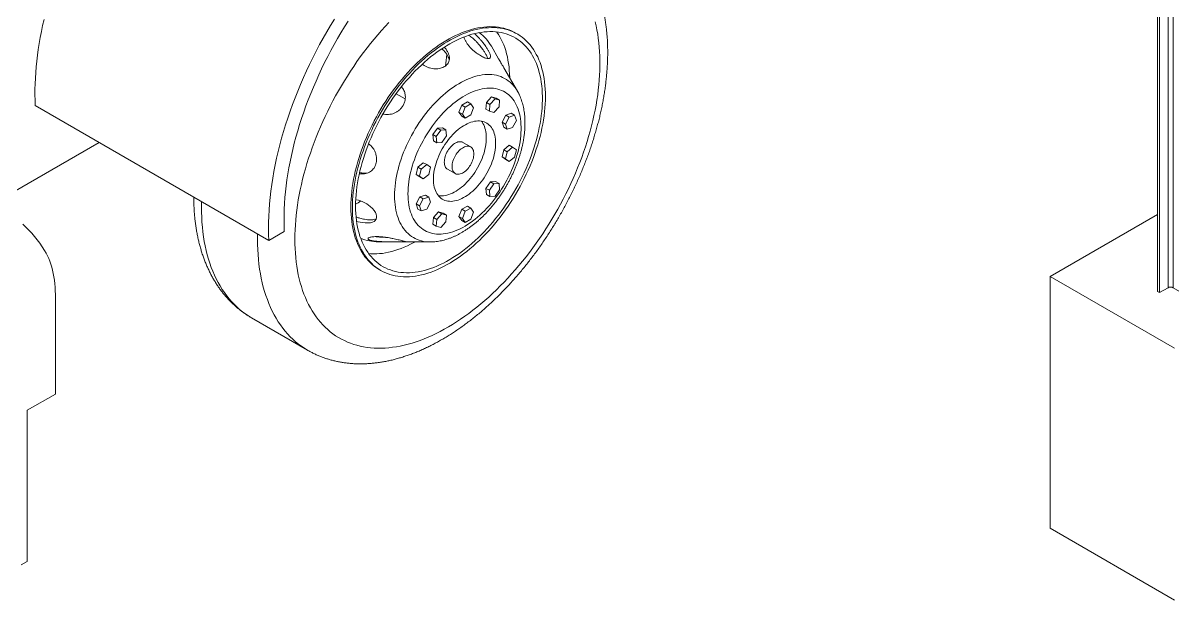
# Model space of a CAD drawing. Header units: millimetres. Extents: x 26816 to 90584, y 11074 to 56542.
# Drawn here: x 44204 to 46816, y 29930 to 31241 of the extents above; entities that cross this region are included whole.
import ezdxf

# ---------------------------------------------------------------- set-up
doc = ezdxf.new("R2010")
doc.units = ezdxf.units.MM
doc.layers.add('MAU_TÍM', color=4, linetype='Continuous', lineweight=25)
doc.layers.add('MAU_XAM', color=8, linetype='Continuous')
doc.layers.add('MAU_XANH', color=5, linetype='Continuous')

msp = doc.modelspace()

# ---------------------------------------------------------------- linework, layer by layer
at = {"layer": 'MAU_TÍM', "linetype": 'Continuous', "lineweight": 0}
for p, q in [((45326.3, 31216), (45322.8, 31218)), ((45284.2, 31159.4), (45267.6, 31187.9)), ((45326.8, 31086.1), (45295.9, 31139.3)), ((45072, 31068.4), (45051.4, 31080.2)), ((45213.1, 31061.9), (45200.3, 31054.5)), ((45220.8, 31057.4), (45208.1, 31050)), ((45220.8, 31057.4), (45213.1, 31061.9)), ((45227.2, 31048.3), (45220.8, 31057.4)), ((45256.7, 31060.3), (45255.3, 31045)), ((45268.3, 31073), (45256.7, 31060.3)), ((45264.4, 31055.8), (45256.7, 31060.3)), ((45276.1, 31068.5), (45264.4, 31055.8)), ((45278.6, 31070.3), (45268.3, 31073)), ((45276.1, 31068.5), (45268.3, 31073)), ((45286.4, 31065.8), (45276.1, 31068.5)), ((45286.4, 31065.8), (45278.6, 31070.3)), ((45285, 31050.5), (45286.4, 31065.8)), ((44231.6, 31053.2), (44761.9, 30747.1)), ((45200.3, 31054.5), (45194, 31038.1)), ((45194, 31038.1), (45200.3, 31029.1)), ((45201.7, 31033.6), (45194, 31038.1)), ((45208.1, 31050), (45200.3, 31054.5)), ((45208.1, 31050), (45201.7, 31033.6)), ((45201.7, 31033.6), (45208.1, 31024.6)), ((45208.1, 31024.6), (45220.8, 31031.9)), ((45220.8, 31031.9), (45227.2, 31048.3)), ((45263.1, 31040.5), (45255.3, 31045)), ((45264.4, 31055.8), (45263.1, 31040.5)), ((45263.1, 31040.5), (45273.4, 31037.8)), ((45273.4, 31037.8), (45285, 31050.5)), ((45300.3, 31031.7), (45291.8, 31015.8)), ((45312.7, 31035.8), (45300.3, 31031.7)), ((45308, 31027.2), (45300.3, 31031.7)), ((45320.5, 31031.3), (45308, 31027.2)), ((45320.5, 31031.3), (45312.7, 31035.8)), ((45324.4, 31019.6), (45320.5, 31031.3)), ((45208.1, 31024.6), (45200.3, 31029.1)), ((45291.8, 31015.8), (45295.7, 31004.1)), ((45299.5, 31011.3), (45291.8, 31015.8)), ((45303.5, 30999.6), (45295.7, 31004.1)), ((45308, 31027.2), (45299.5, 31011.3)), ((45299.5, 31011.3), (45303.5, 30999.6)), ((45303.5, 30999.6), (45315.9, 31003.7)), ((45315.9, 31003.7), (45324.4, 31019.6)), ((45145.1, 31001.9), (45134.8, 30987.3)), ((45134.8, 30987.3), (45136.1, 30973.5)), ((45142.6, 30982.8), (45134.8, 30987.3)), ((45152.9, 30997.4), (45142.6, 30982.8)), ((45142.6, 30982.8), (45143.9, 30969)), ((45156.7, 31002.6), (45145.1, 31001.9)), ((45152.9, 30997.4), (45145.1, 31001.9)), ((45164.5, 30998.2), (45152.9, 30997.4)), ((45155.5, 30969.7), (45165.8, 30984.3)), ((45164.5, 30998.2), (45156.7, 31002.6)), ((45165.8, 30984.3), (45164.5, 30998.2)), ((44376.6, 30969.5), (44134.7, 30829.9)), ((45143.9, 30969), (45136.1, 30973.5)), ((45143.9, 30969), (45155.5, 30969.7)), ((45220.7, 30959.4), (45203, 30969.6)), ((45295.7, 30952.8), (45291.8, 30936.5)), ((45308.1, 30963), (45295.7, 30952.8)), ((45303.5, 30948.3), (45295.7, 30952.8)), ((45315.9, 30958.5), (45303.5, 30948.3)), ((45315.9, 30958.5), (45308.1, 30963)), ((45324.4, 30952.5), (45315.9, 30958.5)), ((45320.5, 30936.3), (45324.4, 30952.5)), ((45291.8, 30936.5), (45300.3, 30930.5)), ((45299.5, 30932), (45291.8, 30936.5)), ((45303.5, 30948.3), (45299.5, 30932)), ((45299.5, 30932), (45308, 30926)), ((45308, 30926), (45300.3, 30930.5)), ((45308, 30926), (45320.5, 30936.3)), ((45100.7, 30913.4), (45096.7, 30897.1)), ((45113.1, 30923.6), (45100.7, 30913.4)), ((45108.4, 30908.9), (45100.7, 30913.4)), ((45108.4, 30908.9), (45104.5, 30892.6)), ((45120.9, 30919.1), (45108.4, 30908.9)), ((45120.9, 30919.1), (45113.1, 30923.6)), ((45129.4, 30913.1), (45120.9, 30919.1)), ((45125.5, 30896.9), (45129.4, 30913.1)), ((45168, 30909), (45185.7, 30898.8)), ((45096.7, 30897.1), (45105.2, 30891.1)), ((45104.5, 30892.6), (45096.7, 30897.1)), ((45104.5, 30892.6), (45113, 30886.6)), ((45113, 30886.6), (45105.2, 30891.1)), ((45113, 30886.6), (45125.5, 30896.9)), ((45265.6, 30879.9), (45255.3, 30865.3)), ((45273.4, 30875.4), (45263.1, 30860.8)), ((45277.3, 30880.7), (45265.6, 30879.9)), ((45273.4, 30875.4), (45265.6, 30879.9)), ((45285, 30876.2), (45273.4, 30875.4)), ((45285, 30876.2), (45277.3, 30880.7)), ((45286.4, 30862.3), (45285, 30876.2)), ((45117.7, 30850), (45105.2, 30845.9)), ((45125.5, 30845.5), (45117.7, 30850)), ((45255.3, 30865.3), (45256.7, 30851.5)), ((45263.1, 30860.8), (45255.3, 30865.3)), ((45264.4, 30847), (45256.7, 30851.5)), ((45263.1, 30860.8), (45264.4, 30847)), ((45264.4, 30847), (45276.1, 30847.7)), ((45276.1, 30847.7), (45286.4, 30862.3)), ((45105.2, 30845.9), (45096.7, 30830.1)), ((45096.7, 30830.1), (45100.7, 30818.3)), ((45104.5, 30825.6), (45096.7, 30830.1)), ((45113, 30841.4), (45104.5, 30825.6)), ((45104.5, 30825.6), (45108.4, 30813.9)), ((45113, 30841.4), (45105.2, 30845.9)), ((45125.5, 30845.5), (45113, 30841.4)), ((45120.9, 30818), (45129.4, 30833.8)), ((45129.4, 30833.8), (45125.5, 30845.5)), ((45213.1, 30825.1), (45200.3, 30817.7)), ((45220.8, 30820.6), (45213.1, 30825.1)), ((45108.4, 30813.9), (45100.7, 30818.3)), ((45108.4, 30813.9), (45120.9, 30818)), ((45136.1, 30799.2), (45134.8, 30783.8)), ((45147.8, 30811.9), (45136.1, 30799.2)), ((45143.9, 30794.7), (45136.1, 30799.2)), ((45155.5, 30807.4), (45143.9, 30794.7)), ((45158, 30809.2), (45147.8, 30811.9)), ((45155.5, 30807.4), (45147.8, 30811.9)), ((45165.8, 30804.7), (45155.5, 30807.4)), ((45165.8, 30804.7), (45158, 30809.2)), ((45164.5, 30789.3), (45165.8, 30804.7)), ((45200.3, 30817.7), (45194, 30801.3)), ((45194, 30801.3), (45200.3, 30792.3)), ((45201.7, 30796.8), (45194, 30801.3)), ((45208.1, 30813.2), (45200.3, 30817.7)), ((45208.1, 30813.2), (45201.7, 30796.8)), ((45201.7, 30796.8), (45208.1, 30787.8)), ((45220.8, 30820.6), (45208.1, 30813.2)), ((45208.1, 30787.8), (45220.8, 30795.1)), ((45227.2, 30811.5), (45220.8, 30820.6)), ((45220.8, 30795.1), (45227.2, 30811.5)), ((44965.1, 30789.4), (44961.6, 30790.4)), ((45142.6, 30779.3), (45134.8, 30783.8)), ((45143.9, 30794.7), (45142.6, 30779.3)), ((45142.6, 30779.3), (45152.9, 30776.6)), ((45152.9, 30776.6), (45164.5, 30789.3)), ((45208.1, 30787.8), (45200.3, 30792.3)), ((44761.9, 30747.1), (44797.4, 30767.5)), ((45011.3, 30743.9), (45056.4, 30743.7)), ((45021.7, 30754.8), (45017.8, 30754.4)), ((45056.4, 30743.7), (45129, 30743.5)), ((45012.8, 30681), (45016.3, 30679)), ((44277.3, 30624.1), (44277.3, 30397.9)), ((44723.1, 30571.2), (44850.4, 30497.7)), ((44213.7, 30361.2), (44277.3, 30397.9)), ((44213.7, 30018.2), (44213.7, 30361.2)), ((44199.5, 30010), (44213.7, 30018.2))]:
    msp.add_line(p, q, dxfattribs=at)
at = {"layer": 'MAU_TÍM', "linetype": 'Continuous', "lineweight": 0, "flags": 128}
for points in [[(44231.6, 31053.2), (44231.2, 31065.4), (44231, 31077.7), (44231, 31090.2), (44231.4, 31102.8), (44231.9, 31115.5), (44232.8, 31128.4), (44233.9, 31141.3), (44235.2, 31154.4), (44236.8, 31167.6), (44238.6, 31180.9), (44240.7, 31194.3), (44243.1, 31207.8), (44245.7, 31221.4), (44248.5, 31235), (44251.6, 31248.7)], [(44911.1, 31249.8), (44902.4, 31235.5), (44893.9, 31221), (44885.6, 31206.4), (44877.6, 31191.7), (44869.7, 31176.8), (44862.1, 31161.9), (44854.8, 31146.9), (44847.7, 31131.8), (44840.9, 31116.7), (44834.3, 31101.5), (44827.9, 31086.2), (44821.9, 31070.9), (44816.1, 31055.6), (44810.6, 31040.3), (44805.3, 31025), (44800.4, 31009.7), (44795.7, 30994.4), (44791.3, 30979.1), (44787.2, 30963.9), (44783.4, 30948.7), (44779.9, 30933.6), (44776.7, 30918.5), (44773.7, 30903.5), (44771.1, 30888.7), (44768.8, 30873.9), (44766.8, 30859.2), (44765.1, 30844.7), (44763.7, 30830.3), (44762.7, 30816), (44761.9, 30801.9), (44761.4, 30787.9), (44761.3, 30774.1), (44761.5, 30760.5), (44761.9, 30747.1)], [(44942.4, 31245.2), (44934.1, 31232.1), (44926.1, 31218.8), (44918.3, 31205.4), (44910.6, 31191.9), (44903.2, 31178.3), (44896, 31164.6), (44889, 31150.8), (44882.2, 31136.9), (44875.7, 31123), (44869.4, 31108.9), (44863.3, 31094.9), (44857.5, 31080.8), (44851.9, 31066.6), (44846.6, 31052.5), (44841.5, 31038.3), (44836.7, 31024.2), (44832.1, 31010), (44827.8, 30995.9), (44823.8, 30981.7), (44820.1, 30967.7), (44816.6, 30953.6), (44813.4, 30939.7), (44810.4, 30925.8), (44807.8, 30911.9), (44805.4, 30898.2), (44803.3, 30884.5), (44801.5, 30871), (44800, 30857.6), (44798.7, 30844.3), (44797.8, 30831.1), (44797.1, 30818.1), (44796.7, 30805.2), (44796.7, 30792.5), (44796.9, 30779.9), (44797.4, 30767.5)], [(45503.2, 31243.7), (45505.4, 31234.5), (45507.3, 31225.2), (45509.1, 31215.7), (45510.5, 31206), (45511.8, 31196.1), (45512.8, 31186), (45513.5, 31175.8), (45514, 31165.4), (45514.2, 31154.9), (45514.2, 31144.2), (45514, 31133.3), (45513.5, 31122.4), (45512.8, 31111.3), (45511.8, 31100.1), (45510.5, 31088.8), (45509.1, 31077.3), (45507.3, 31065.8), (45505.4, 31054.2), (45503.2, 31042.6), (45500.7, 31030.9), (45498, 31019.1), (45495.1, 31007.2), (45492, 30995.3), (45488.6, 30983.4), (45484.9, 30971.5), (45481.1, 30959.5), (45477, 30947.6), (45472.8, 30935.6), (45468.2, 30923.7), (45463.5, 30911.8), (45458.6, 30899.9), (45453.5, 30888), (45448.1, 30876.2), (45442.6, 30864.4), (45436.8, 30852.7), (45430.9, 30841), (45424.8, 30829.5), (45418.5, 30818), (45412, 30806.6), (45405.3, 30795.3), (45398.5, 30784.2), (45391.5, 30773.1), (45384.3, 30762.2), (45377, 30751.4), (45369.6, 30740.7), (45362, 30730.2), (45354.2, 30719.9), (45346.4, 30709.7), (45338.4, 30699.7), (45330.2, 30689.9), (45322, 30680.2), (45313.6, 30670.8), (45305.2, 30661.5), (45296.6, 30652.5), (45288, 30643.6), (45279.3, 30635), (45270.5, 30626.6), (45261.6, 30618.5), (45252.6, 30610.6), (45243.6, 30602.9), (45234.5, 30595.4), (45225.4, 30588.3), (45216.3, 30581.3), (45207.1, 30574.7), (45197.9, 30568.3), (45188.6, 30562.2), (45179.4, 30556.3), (45170.1, 30550.8), (45160.8, 30545.5), (45151.6, 30540.5), (45142.3, 30535.8), (45133.1, 30531.4), (45123.9, 30527.3), (45114.7, 30523.5), (45105.6, 30520), (45096.5, 30516.8), (45087.5, 30513.9), (45078.5, 30511.4), (45069.6, 30509.1), (45060.7, 30507.2), (45052, 30505.6), (45043.3, 30504.3), (45034.7, 30503.3), (45026.2, 30502.6), (45017.8, 30502.3), (45009.5, 30502.2), (45001.3, 30502.5), (44993.2, 30503.1), (44985.3, 30504.1), (44977.5, 30505.3), (44969.8, 30506.9), (44962.3, 30508.8), (44954.9, 30511), (44947.7, 30513.5), (44940.6, 30516.3), (44933.7, 30519.4), (44926.9, 30522.9), (44920.4, 30526.6), (44914, 30530.7), (44907.7, 30535), (44901.7, 30539.6), (44895.9, 30544.6), (44890.2, 30549.8), (44884.8, 30555.3), (44879.5, 30561.1), (44874.5, 30567.2), (44869.7, 30573.5), (44865.1, 30580.1), (44860.7, 30587), (44856.5, 30594.1), (44852.5, 30601.5), (44848.8, 30609.2), (44845.3, 30617.1), (44842, 30625.2), (44839, 30633.5), (44836.2, 30642.1), (44833.6, 30650.9), (44831.3, 30659.9), (44829.2, 30669.1), (44827.4, 30678.5), (44825.8, 30688.2), (44824.4, 30698), (44823.3, 30707.9), (44822.4, 30718.1), (44821.8, 30728.4), (44821.4, 30738.9), (44821.3, 30749.5)], [(44821.3, 30749.5), (44821.4, 30760.3), (44821.8, 30771.2), (44822.4, 30782.2), (44823.3, 30793.3), (44824.4, 30804.6), (44825.8, 30816), (44827.4, 30827.4), (44829.2, 30839), (44831.3, 30850.6), (44833.6, 30862.3), (44836.2, 30874.1), (44839, 30885.9), (44842, 30897.7), (44845.3, 30909.6), (44848.8, 30921.6), (44852.5, 30933.5), (44856.5, 30945.5), (44860.7, 30957.4), (44865.1, 30969.4), (44869.7, 30981.3), (44874.5, 30993.2), (44879.5, 31005.1), (44884.8, 31017), (44890.2, 31028.8), (44895.9, 31040.5), (44901.7, 31052.2), (44907.7, 31063.8), (44914, 31075.3), (44920.4, 31086.7), (44926.9, 31098.1), (44933.7, 31109.3), (44940.6, 31120.4), (44947.7, 31131.4), (44954.9, 31142.3), (44962.3, 31153), (44969.8, 31163.6), (44977.5, 31174), (44985.3, 31184.2), (44993.2, 31194.3), (45001.3, 31204.3), (45009.5, 31214), (45017.8, 31223.6), (45026.2, 31232.9), (45034.7, 31242.1)], [(45322.8, 31218), (45318.8, 31220.2), (45313.4, 31222.8), (45307.8, 31225.1), (45302, 31227.1), (45296, 31228.8), (45290, 31230.2), (45283.7, 31231.3), (45277.4, 31232), (45270.9, 31232.4), (45264.3, 31232.5), (45257.6, 31232.3), (45250.8, 31231.7), (45243.9, 31230.8), (45236.9, 31229.6), (45229.9, 31228.1), (45222.7, 31226.3), (45215.5, 31224.1), (45208.3, 31221.7), (45201, 31218.9), (45193.7, 31215.8), (45186.3, 31212.4), (45178.9, 31208.7), (45171.5, 31204.7), (45164.1, 31200.5), (45156.7, 31195.9), (45149.3, 31191.1), (45141.9, 31186), (45134.6, 31180.6), (45127.3, 31174.9), (45120.1, 31169), (45112.9, 31162.8), (45105.7, 31156.4), (45098.7, 31149.8), (45091.7, 31142.9), (45084.8, 31135.9), (45078, 31128.6), (45071.3, 31121), (45064.7, 31113.3), (45058.2, 31105.5), (45051.8, 31097.4), (45045.6, 31089.2), (45039.6, 31080.8), (45033.6, 31072.2), (45027.8, 31063.5), (45022.2, 31054.7), (45016.8, 31045.8), (45011.5, 31036.8), (45006.4, 31027.6), (45001.5, 31018.4), (44996.7, 31009.1), (44992.2, 30999.7), (44987.9, 30990.3), (44983.8, 30980.8), (44979.8, 30971.3), (44976.1, 30961.7), (44972.7, 30952.2), (44969.4, 30942.6), (44966.4, 30933.1), (44963.6, 30923.5), (44961, 30914), (44958.6, 30904.6), (44956.5, 30895.1), (44954.7, 30885.8), (44953.1, 30876.5), (44951.7, 30867.3), (44950.6, 30858.2), (44949.7, 30849.2), (44949.1, 30840.4), (44948.7, 30831.6), (44948.6, 30823)], [(44952.1, 30820.9), (44952.3, 30829.6), (44952.6, 30838.3), (44953.3, 30847.2), (44954.1, 30856.2), (44955.2, 30865.3), (44956.6, 30874.5), (44958.2, 30883.8), (44960.1, 30893.1), (44962.2, 30902.5), (44964.5, 30912), (44967.1, 30921.5), (44969.9, 30931), (44972.9, 30940.6), (44976.2, 30950.1), (44979.7, 30959.7), (44983.4, 30969.2), (44987.3, 30978.7), (44991.4, 30988.2), (44995.8, 30997.7), (45000.3, 31007), (45005, 31016.3), (45009.9, 31025.6), (45015, 31034.7), (45020.3, 31043.8), (45025.8, 31052.7), (45031.4, 31061.5), (45037.2, 31070.2), (45043.1, 31078.7), (45049.2, 31087.1), (45055.4, 31095.4), (45061.7, 31103.4), (45068.2, 31111.3), (45074.8, 31119), (45081.5, 31126.5), (45088.3, 31133.8), (45095.2, 31140.9), (45102.2, 31147.8), (45109.3, 31154.4), (45116.4, 31160.8), (45123.6, 31167), (45130.8, 31172.9), (45138.1, 31178.5), (45145.5, 31183.9), (45152.8, 31189), (45160.2, 31193.9), (45167.6, 31198.4), (45175, 31202.7), (45182.4, 31206.7), (45189.8, 31210.4), (45197.2, 31213.8), (45204.5, 31216.8), (45211.8, 31219.6), (45219.1, 31222.1), (45226.3, 31224.2), (45233.4, 31226.1), (45240.5, 31227.6), (45247.5, 31228.8), (45254.4, 31229.7), (45261.2, 31230.2), (45267.9, 31230.5), (45274.5, 31230.4), (45280.9, 31230), (45287.3, 31229.2), (45293.5, 31228.2), (45299.6, 31226.8), (45305.5, 31225.1), (45311.3, 31223.1), (45316.9, 31220.8), (45322.4, 31218.1), (45327.6, 31215.2), (45332.7, 31211.9), (45337.7, 31208.4), (45342.4, 31204.5), (45346.9, 31200.4), (45351.2, 31195.9), (45355.4, 31191.2), (45359.3, 31186.2), (45363, 31181), (45366.5, 31175.4), (45369.7, 31169.6), (45372.8, 31163.6), (45375.6, 31157.3), (45378.1, 31150.8), (45380.5, 31144), (45382.6, 31137), (45384.4, 31129.8), (45386, 31122.4), (45387.4, 31114.8), (45388.5, 31107), (45389.4, 31099), (45390, 31090.8), (45390.4, 31082.5), (45390.5, 31074), (45390.4, 31065.4), (45390, 31056.6), (45389.4, 31047.8), (45388.5, 31038.8), (45387.4, 31029.7), (45386, 31020.5), (45384.4, 31011.2), (45382.6, 31001.9), (45380.5, 30992.4), (45378.1, 30983), (45375.6, 30973.5), (45372.8, 30963.9), (45369.7, 30954.4), (45366.5, 30944.8), (45363, 30935.3), (45359.3, 30925.7), (45355.4, 30916.2), (45351.2, 30906.7), (45346.9, 30897.3), (45342.4, 30887.9), (45337.7, 30878.6), (45332.7, 30869.4), (45327.6, 30860.2), (45322.4, 30851.2), (45316.9, 30842.3), (45311.3, 30833.5), (45305.5, 30824.8), (45299.6, 30816.2), (45293.5, 30807.8), (45287.3, 30799.6), (45280.9, 30791.5), (45274.5, 30783.6), (45267.9, 30775.9), (45261.2, 30768.4), (45254.4, 30761.1), (45247.5, 30754.1), (45240.5, 30747.2), (45233.4, 30740.6), (45226.3, 30734.1), (45219.1, 30728), (45211.8, 30722.1), (45204.5, 30716.4), (45197.2, 30711), (45189.8, 30705.9), (45182.4, 30701.1), (45175, 30696.5), (45167.6, 30692.2), (45160.2, 30688.3), (45152.8, 30684.6), (45145.5, 30681.2), (45138.1, 30678.1), (45130.8, 30675.3), (45123.6, 30672.9), (45116.4, 30670.7), (45109.3, 30668.9), (45102.2, 30667.4), (45095.2, 30666.2), (45088.3, 30665.3), (45081.5, 30664.7), (45074.8, 30664.5), (45068.2, 30664.6), (45061.7, 30665), (45055.4, 30665.7), (45049.2, 30666.8), (45043.1, 30668.2), (45037.2, 30669.9), (45031.4, 30671.9), (45025.8, 30674.2), (45020.3, 30676.8), (45015, 30679.8), (45009.9, 30683), (45005, 30686.6), (45000.3, 30690.4), (44995.8, 30694.6), (44991.4, 30699), (44987.3, 30703.7), (44983.4, 30708.7), (44979.7, 30714), (44976.2, 30719.5), (44972.9, 30725.3), (44969.9, 30731.4), (44967.1, 30737.7), (44964.5, 30744.2), (44962.2, 30751), (44960.1, 30757.9), (44958.2, 30765.2), (44956.6, 30772.6), (44955.2, 30780.2), (44954.1, 30788), (44953.3, 30796), (44952.6, 30804.1), (44952.3, 30812.5), (44952.1, 30820.9)], [(44959.2, 30825), (44959.3, 30833.5), (44959.7, 30842.1), (44960.3, 30850.9), (44961.2, 30859.7), (44962.3, 30868.7), (44963.7, 30877.7), (44965.3, 30886.8), (44967.2, 30896), (44969.2, 30905.3), (44971.6, 30914.6), (44974.2, 30924), (44977, 30933.4), (44980, 30942.8), (44983.2, 30952.2), (44986.7, 30961.6), (44990.4, 30970.9), (44994.3, 30980.3), (44998.4, 30989.6), (45002.8, 30998.9), (45007.3, 31008.1), (45012, 31017.2), (45016.9, 31026.3), (45022, 31035.2), (45027.2, 31044.1), (45032.7, 31052.8), (45038.3, 31061.4), (45044, 31069.9), (45049.9, 31078.2), (45055.9, 31086.4), (45062.1, 31094.4), (45068.4, 31102.3), (45074.9, 31110), (45081.4, 31117.4), (45088.1, 31124.7), (45094.8, 31131.8), (45101.6, 31138.6), (45108.6, 31145.2), (45115.5, 31151.6), (45122.6, 31157.8), (45129.7, 31163.7), (45136.9, 31169.3), (45144.1, 31174.7), (45151.3, 31179.8), (45158.6, 31184.6), (45165.9, 31189.2), (45173.2, 31193.5), (45180.4, 31197.5), (45187.7, 31201.2), (45195, 31204.6), (45202.2, 31207.6), (45209.4, 31210.4), (45216.5, 31212.9), (45223.6, 31215.1), (45230.6, 31216.9), (45237.6, 31218.4), (45244.5, 31219.6), (45251.2, 31220.5), (45257.9, 31221.1), (45264.5, 31221.3), (45271, 31221.3), (45277.4, 31220.9), (45283.6, 31220.1), (45289.8, 31219.1), (45295.7, 31217.7), (45301.6, 31216), (45307.2, 31214), (45312.7, 31211.7), (45318.1, 31209.1), (45323.3, 31206.1), (45328.2, 31202.9), (45333.1, 31199.4), (45337.7, 31195.5), (45342.1, 31191.4), (45346.3, 31187), (45350.3, 31182.3), (45354.1, 31177.3), (45357.7, 31172.1), (45361.1, 31166.5), (45364.2, 31160.8), (45367.1, 31154.7), (45369.8, 31148.5), (45372.3, 31142), (45374.5, 31135.2), (45376.5, 31128.3), (45378.2, 31121.1), (45379.7, 31113.7), (45380.9, 31106.2), (45381.9, 31098.4), (45382.7, 31090.5), (45383.2, 31082.4), (45383.4, 31074.1), (45383.4, 31065.7), (45383.2, 31057.2), (45382.7, 31048.5), (45381.9, 31039.7), (45380.9, 31030.8), (45379.7, 31021.8), (45378.2, 31012.7), (45376.5, 31003.5), (45374.5, 30994.3), (45372.3, 30985), (45369.8, 30975.7), (45367.1, 30966.3), (45364.2, 30956.9), (45361.1, 30947.5), (45357.7, 30938.1), (45354.1, 30928.7), (45350.3, 30919.3), (45346.3, 30910), (45342.1, 30900.7), (45337.7, 30891.5), (45333.1, 30882.3), (45328.2, 30873.2), (45323.3, 30864.2), (45318.1, 30855.3), (45312.7, 30846.5), (45307.2, 30837.8), (45301.6, 30829.3), (45295.7, 30820.9), (45289.8, 30812.6), (45283.6, 30804.5), (45277.4, 30796.6), (45271, 30788.8), (45264.5, 30781.2), (45257.9, 30773.9), (45251.2, 30766.7), (45244.5, 30759.7), (45237.6, 30753), (45230.6, 30746.5), (45223.6, 30740.2), (45216.5, 30734.2), (45209.4, 30728.4), (45202.2, 30722.9), (45195, 30717.7), (45187.7, 30712.7), (45180.4, 30708), (45173.2, 30703.6), (45165.9, 30699.4), (45158.6, 30695.6), (45151.3, 30692.1), (45144.1, 30688.8), (45136.9, 30685.9), (45129.7, 30683.3), (45122.6, 30680.9), (45115.5, 30678.9), (45108.6, 30677.2), (45101.6, 30675.9), (45094.8, 30674.8), (45088.1, 30674.1), (45081.4, 30673.7), (45074.9, 30673.6), (45068.4, 30673.9), (45062.1, 30674.4), (45055.9, 30675.3), (45049.9, 30676.5), (45044, 30678), (45038.3, 30679.9), (45032.7, 30682), (45027.2, 30684.5), (45022, 30687.3), (45016.9, 30690.4), (45012, 30693.8), (45007.3, 30697.5), (45002.8, 30701.5), (44998.4, 30705.7), (44994.3, 30710.3), (44990.4, 30715.1), (44986.7, 30720.2), (44983.2, 30725.6), (44980, 30731.3), (44977, 30737.2), (44974.2, 30743.3), (44971.6, 30749.7), (44969.2, 30756.3), (44967.2, 30763.2), (44965.3, 30770.2), (44963.7, 30777.5), (44962.3, 30785), (44961.2, 30792.6), (44960.3, 30800.5), (44959.7, 30808.5), (44959.3, 30816.7), (44959.2, 30825)], [(45279.5, 31220.6), (45279.9, 31220.2), (45283.5, 31214.9), (45286.8, 31209.4), (45290, 31203.6), (45292.9, 31197.6), (45295.6, 31191.3), (45298, 31184.8), (45300.2, 31178.1), (45302.2, 31171.1), (45304, 31164), (45305.4, 31156.6), (45306.7, 31149), (45307.7, 31141.3), (45308.4, 31133.3), (45308.9, 31125.2), (45309.2, 31117), (45309.2, 31116.5)], [(45047.9, 30848.6), (45048, 30855.7), (45048.4, 30862.9), (45049, 30870.2), (45049.8, 30877.6), (45051, 30885.1), (45052.3, 30892.7), (45053.9, 30900.4), (45055.7, 30908.1), (45057.8, 30915.8), (45060.1, 30923.6), (45062.6, 30931.4), (45065.4, 30939.3), (45068.4, 30947.1), (45071.5, 30954.8), (45074.9, 30962.6), (45078.5, 30970.3), (45082.3, 30977.9), (45086.3, 30985.5), (45090.5, 30992.9), (45094.8, 31000.3), (45099.3, 31007.6), (45104, 31014.7), (45108.8, 31021.7), (45113.8, 31028.6), (45118.9, 31035.2), (45124.2, 31041.8), (45129.5, 31048.1), (45135, 31054.2), (45140.6, 31060.2), (45146.2, 31065.9), (45152, 31071.4), (45157.8, 31076.7), (45163.7, 31081.7), (45169.6, 31086.5), (45175.6, 31091), (45181.6, 31095.3), (45187.6, 31099.3), (45193.7, 31103), (45199.7, 31106.4), (45205.8, 31109.5), (45211.8, 31112.4), (45217.8, 31114.9), (45223.8, 31117.1), (45229.7, 31119), (45235.5, 31120.6), (45241.3, 31121.9), (45247, 31122.9), (45252.6, 31123.5), (45258.2, 31123.9), (45263.6, 31123.9), (45268.9, 31123.6), (45274.1, 31123), (45279.1, 31122), (45284, 31120.7), (45288.8, 31119.2), (45293.3, 31117.3), (45297.8, 31115.1), (45302, 31112.6), (45306.1, 31109.7), (45310, 31106.6), (45313.7, 31103.2), (45317.2, 31099.6), (45320.5, 31095.6), (45323.6, 31091.4), (45326.4, 31086.9), (45329.1, 31082.1), (45330.3, 31079.6)], [(45078.2, 30852.9), (45078.3, 30859.5), (45078.7, 30866.2), (45079.3, 30873), (45080.2, 30880), (45081.3, 30887), (45082.6, 30894.1), (45084.2, 30901.3), (45086, 30908.5), (45088.1, 30915.8), (45090.4, 30923.1), (45092.9, 30930.3), (45095.6, 30937.6), (45098.6, 30944.9), (45101.7, 30952.1), (45105.1, 30959.3), (45108.7, 30966.4), (45112.4, 30973.4), (45116.3, 30980.4), (45120.4, 30987.2), (45124.7, 30994), (45129.1, 31000.6), (45133.7, 31007), (45138.4, 31013.4), (45143.3, 31019.5), (45148.2, 31025.5), (45153.3, 31031.2), (45158.5, 31036.8), (45163.8, 31042.2), (45169.1, 31047.3), (45174.6, 31052.2), (45180.1, 31056.9), (45185.6, 31061.3), (45191.2, 31065.4), (45196.8, 31069.3), (45202.5, 31072.9), (45208.1, 31076.3), (45213.7, 31079.3), (45219.4, 31082), (45225, 31084.5), (45230.5, 31086.6), (45236.1, 31088.5), (45241.5, 31090), (45246.9, 31091.2), (45252.3, 31092.1), (45257.5, 31092.7), (45262.6, 31092.9), (45267.7, 31092.9), (45272.6, 31092.5), (45277.3, 31091.8), (45282, 31090.8), (45286.5, 31089.4), (45290.8, 31087.8), (45295, 31085.8), (45299, 31083.6), (45302.9, 31081), (45306.5, 31078.1), (45310, 31075), (45313.2, 31071.5), (45316.3, 31067.8), (45319.1, 31063.8), (45321.8, 31059.5), (45324.2, 31055), (45326.3, 31050.3), (45328.3, 31045.3), (45330, 31040), (45331.5, 31034.6), (45332.7, 31029), (45333.7, 31023.1), (45334.4, 31017.1), (45334.9, 31010.9), (45335.2, 31004.5), (45335.2, 30998), (45334.9, 30991.3), (45334.4, 30984.5), (45333.7, 30977.6), (45332.7, 30970.7), (45331.5, 30963.6), (45330, 30956.4), (45328.3, 30949.2), (45326.3, 30942), (45324.2, 30934.7), (45321.8, 30927.4), (45319.1, 30920.1), (45316.3, 30912.9), (45313.2, 30905.6), (45310, 30898.4), (45306.5, 30891.3), (45302.9, 30884.2), (45299, 30877.2), (45295, 30870.3), (45290.8, 30863.5), (45286.5, 30856.8), (45282, 30850.3), (45277.3, 30843.9), (45272.6, 30837.7), (45267.7, 30831.6), (45262.6, 30825.8), (45257.5, 30820.1), (45252.3, 30814.6), (45246.9, 30809.4), (45241.5, 30804.4), (45236.1, 30799.6), (45230.5, 30795), (45225, 30790.7), (45219.4, 30786.7), (45213.7, 30783), (45208.1, 30779.5), (45202.5, 30776.3), (45196.8, 30773.4), (45191.2, 30770.8), (45185.6, 30768.5), (45180.1, 30766.5), (45174.6, 30764.9), (45169.1, 30763.5), (45163.8, 30762.4), (45158.5, 30761.7), (45153.3, 30761.3), (45148.2, 30761.2), (45143.3, 30761.4), (45138.4, 30761.9), (45133.7, 30762.8), (45129.1, 30764), (45124.7, 30765.5), (45120.4, 30767.3), (45116.3, 30769.4), (45112.4, 30771.8), (45108.7, 30774.5), (45105.1, 30777.6), (45101.7, 30780.9), (45098.6, 30784.4), (45095.6, 30788.3), (45092.9, 30792.4), (45090.4, 30796.8), (45088.1, 30801.5), (45086, 30806.3), (45084.2, 30811.4), (45082.6, 30816.8), (45081.3, 30822.3), (45080.2, 30828.1), (45079.3, 30834), (45078.7, 30840.2), (45078.3, 30846.4), (45078.2, 30852.9)], [(45136, 30886.2), (45136.1, 30891.2), (45136.5, 30896.2), (45137.1, 30901.3), (45138, 30906.6), (45139.1, 30911.9), (45140.4, 30917.2), (45142, 30922.6), (45143.8, 30928), (45145.8, 30933.4), (45148, 30938.8), (45150.5, 30944.2), (45153.1, 30949.5), (45156, 30954.7), (45159, 30959.8), (45162.1, 30964.8), (45165.5, 30969.6), (45168.9, 30974.3), (45172.5, 30978.9), (45176.3, 30983.2), (45180.1, 30987.4), (45184, 30991.3), (45188, 30995.1), (45192.1, 30998.6), (45196.2, 31001.8), (45200.4, 31004.8), (45204.6, 31007.5), (45208.8, 31009.9), (45213, 31012), (45217.1, 31013.9), (45221.3, 31015.4), (45225.3, 31016.6), (45229.3, 31017.5), (45233.3, 31018.1), (45237.1, 31018.3), (45240.8, 31018.3), (45244.4, 31017.9), (45247.9, 31017.2), (45251.2, 31016.2), (45254.4, 31014.9), (45257.4, 31013.2), (45260.3, 31011.3), (45262.9, 31009.1), (45265.3, 31006.5), (45267.6, 31003.7), (45269.6, 31000.7), (45271.4, 30997.3), (45273, 30993.8), (45274.3, 30990), (45275.4, 30985.9), (45276.3, 30981.7), (45276.9, 30977.3), (45277.3, 30972.7), (45277.4, 30967.9), (45277.3, 30963), (45276.9, 30957.9), (45276.3, 30952.8), (45275.4, 30947.6), (45274.3, 30942.3), (45273, 30936.9), (45271.4, 30931.5), (45269.6, 30926.1), (45267.6, 30920.7), (45265.3, 30915.3), (45262.9, 30910), (45260.3, 30904.7), (45257.4, 30899.5), (45254.4, 30894.4), (45251.2, 30889.4), (45247.9, 30884.5), (45244.4, 30879.8), (45240.8, 30875.3), (45237.1, 30870.9), (45233.3, 30866.7), (45229.3, 30862.8), (45225.3, 30859.1), (45221.3, 30855.6), (45217.1, 30852.3), (45213, 30849.4), (45208.8, 30846.7), (45204.6, 30844.2), (45200.4, 30842.1), (45196.2, 30840.3), (45192.1, 30838.8), (45188, 30837.5), (45184, 30836.6), (45180.1, 30836.1), (45176.3, 30835.8), (45172.5, 30835.9), (45168.9, 30836.2), (45165.5, 30836.9), (45162.1, 30837.9), (45159, 30839.3), (45156, 30840.9), (45153.1, 30842.8), (45150.5, 30845.1), (45148, 30847.6), (45145.8, 30850.4), (45143.8, 30853.5), (45142, 30856.8), (45140.4, 30860.4), (45139.1, 30864.2), (45138, 30868.2), (45137.1, 30872.4), (45136.5, 30876.9), (45136.1, 30881.5), (45136, 30886.2)], [(45244.9, 31017.8), (45246.4, 31016), (45248.4, 31012.9), (45250.2, 31009.6), (45251.8, 31006), (45253.1, 31002.2), (45254.2, 30998.2), (45255.1, 30993.9), (45255.7, 30989.5), (45256.1, 30984.9), (45256.2, 30980.1), (45256.1, 30975.2), (45255.7, 30970.2), (45255.1, 30965), (45254.2, 30959.8), (45253.1, 30954.5), (45251.8, 30949.1), (45250.2, 30943.8), (45248.4, 30938.3), (45246.4, 30932.9), (45244.1, 30927.6), (45241.7, 30922.2), (45239, 30916.9), (45236.2, 30911.7), (45233.2, 30906.6), (45230, 30901.6), (45226.7, 30896.8), (45223.2, 30892.1), (45219.6, 30887.5), (45215.9, 30883.2), (45212, 30879), (45208.1, 30875), (45204.1, 30871.3), (45200, 30867.8), (45195.9, 30864.6), (45191.8, 30861.6), (45187.6, 30858.9), (45183.4, 30856.5), (45179.2, 30854.4), (45175, 30852.5), (45170.9, 30851), (45166.8, 30849.8), (45162.8, 30848.9), (45158.9, 30848.3), (45155.1, 30848), (45151.3, 30848.1), (45147.7, 30848.5), (45147.2, 30848.6)], [(45160.7, 30925), (45160.9, 30928), (45161.2, 30931.1), (45161.9, 30934.2), (45162.7, 30937.5), (45163.8, 30940.7), (45165.2, 30943.9), (45166.7, 30947.1), (45168.4, 30950.2), (45170.3, 30953.2), (45172.4, 30956), (45174.6, 30958.7), (45176.9, 30961.2), (45179.3, 30963.4), (45181.7, 30965.4), (45184.2, 30967.1), (45186.7, 30968.6), (45189.2, 30969.7), (45191.7, 30970.6), (45194.1, 30971.1), (45196.4, 30971.3), (45198.6, 30971.1), (45200.6, 30970.7), (45202.5, 30969.9), (45203, 30969.6)], [(45178.4, 30914.8), (45178.5, 30917.8), (45178.9, 30920.9), (45179.5, 30924), (45180.4, 30927.2), (45181.5, 30930.5), (45182.8, 30933.7), (45184.4, 30936.9), (45186.1, 30940), (45188, 30943), (45190.1, 30945.8), (45192.3, 30948.5), (45194.6, 30950.9), (45196.9, 30953.2), (45199.4, 30955.2), (45201.9, 30956.9), (45204.4, 30958.4), (45206.9, 30959.5), (45209.4, 30960.4), (45211.7, 30960.9), (45214.1, 30961.1), (45216.2, 30960.9), (45218.3, 30960.5), (45220.2, 30959.7), (45221.9, 30958.6), (45223.5, 30957.2), (45224.8, 30955.5), (45225.9, 30953.5), (45226.8, 30951.3), (45227.4, 30948.9), (45227.8, 30946.2), (45227.9, 30943.4), (45227.8, 30940.4), (45227.4, 30937.3), (45226.8, 30934.2), (45225.9, 30931), (45224.8, 30927.7), (45223.5, 30924.5), (45221.9, 30921.3), (45220.2, 30918.2), (45218.3, 30915.3), (45216.2, 30912.4), (45214.1, 30909.7), (45211.7, 30907.3), (45209.4, 30905), (45206.9, 30903), (45204.4, 30901.3), (45201.9, 30899.8), (45199.4, 30898.7), (45196.9, 30897.9), (45194.6, 30897.3), (45192.3, 30897.2), (45190.1, 30897.3), (45188, 30897.8), (45186.1, 30898.6), (45184.4, 30899.7), (45182.8, 30901.1), (45181.5, 30902.7), (45180.4, 30904.7), (45179.5, 30906.9), (45178.9, 30909.4), (45178.5, 30912), (45178.4, 30914.8)], [(45168, 30909), (45166.7, 30909.9), (45165.2, 30911.3), (45163.8, 30913), (45162.7, 30914.9), (45161.9, 30917.1), (45161.2, 30919.6), (45160.9, 30922.2), (45160.7, 30925)], [(45136.7, 30743.8), (45135, 30743.6), (45129.5, 30743.5), (45124.2, 30743.6), (45118.9, 30744.1), (45113.8, 30744.9), (45108.8, 30746), (45104, 30747.4), (45099.3, 30749.1), (45094.8, 30751.2), (45090.5, 30753.5), (45086.3, 30756.2), (45082.3, 30759.2), (45078.5, 30762.4), (45074.9, 30766), (45071.5, 30769.8), (45068.4, 30773.9), (45065.4, 30778.3), (45062.6, 30782.9), (45060.1, 30787.8), (45057.8, 30792.9), (45055.7, 30798.3), (45053.9, 30803.9), (45052.3, 30809.7), (45051, 30815.7), (45049.8, 30822), (45049, 30828.4), (45048.4, 30835), (45048, 30841.7), (45047.9, 30848.6)], [(44609.2, 30823), (44609.3, 30834.8), (44609.3, 30835.2)], [(44723.1, 30571.2), (44723.1, 30571.2), (44716, 30575.5), (44709.1, 30580.1), (44702.4, 30585.1), (44695.9, 30590.4), (44689.5, 30596), (44683.5, 30601.9), (44677.6, 30608.1), (44671.9, 30614.6), (44666.5, 30621.4), (44661.3, 30628.5), (44656.3, 30635.9), (44651.6, 30643.6), (44647.1, 30651.5), (44642.8, 30659.7), (44638.8, 30668.2), (44635, 30676.9), (44631.5, 30685.9), (44628.2, 30695.2), (44625.2, 30704.7), (44622.4, 30714.4), (44619.9, 30724.3), (44617.7, 30734.5), (44615.7, 30744.9), (44614, 30755.5), (44612.5, 30766.3), (44611.3, 30777.3), (44610.4, 30788.4), (44609.7, 30799.8), (44609.3, 30811.3), (44609.2, 30823)], [(44948.6, 30823), (44948.7, 30814.5), (44949.1, 30806.2), (44949.7, 30798), (44950.6, 30790), (44951.7, 30782.2), (44953.1, 30774.6), (44954.7, 30767.2), (44956.5, 30760), (44958.6, 30753), (44961, 30746.2), (44963.6, 30739.7), (44966.4, 30733.4), (44969.4, 30727.4), (44972.7, 30721.6), (44976.1, 30716), (44979.8, 30710.8), (44983.8, 30705.8), (44987.9, 30701.1), (44992.2, 30696.6), (44996.7, 30692.5), (45001.5, 30688.6), (45006.4, 30685.1), (45011.5, 30681.8), (45012.8, 30681)], [(44971.1, 30836.6), (44964.8, 30832.5), (44959.2, 30829.1)], [(44959.6, 30839.2), (44960.6, 30839.1), (44965.7, 30838.2), (44970.7, 30836.7), (44975.7, 30834.9), (44980.6, 30832.6), (44984.8, 30830.2), (44988.9, 30827.4), (44992.7, 30824.4), (44997.3, 30819.9), (45001.2, 30815.3), (45004.1, 30810.8), (45006, 30806.3), (45007, 30802.2), (45007, 30798.5), (45006, 30795.2), (45004, 30792.4), (45001.1, 30790.1), (44997.4, 30788.5), (44992.8, 30787.3), (44987.5, 30786.8), (44981.3, 30786.9), (44974.8, 30787.5), (44970, 30788.3), (44965.1, 30789.4), (44965.1, 30789.4)], [(44253, 30724), (44247.5, 30732.5), (44241.9, 30740.7), (44236, 30748.6), (44229.9, 30756.2), (44223.6, 30763.6), (44217.1, 30770.7), (44210.4, 30777.4), (44203.5, 30783.9)], [(44736.5, 30749.5), (44736.6, 30761.3), (44736.6, 30761.7)], [(44850.4, 30497.7), (44850.4, 30497.7), (44843.3, 30502), (44836.4, 30506.7), (44829.6, 30511.6), (44823.1, 30516.9), (44816.8, 30522.5), (44810.7, 30528.4), (44804.9, 30534.6), (44799.2, 30541.1), (44793.8, 30547.9), (44788.6, 30555), (44783.6, 30562.4), (44778.9, 30570.1), (44774.3, 30578), (44770.1, 30586.2), (44766.1, 30594.7), (44762.3, 30603.5), (44758.8, 30612.5), (44755.5, 30621.7), (44752.5, 30631.2), (44749.7, 30640.9), (44747.2, 30650.9), (44745, 30661), (44743, 30671.4), (44741.2, 30682), (44739.8, 30692.8), (44738.6, 30703.8), (44737.7, 30715), (44737, 30726.3), (44736.6, 30737.8), (44736.5, 30749.5)], [(45093.9, 30743.6), (45091.6, 30742.3), (45084.3, 30738.5), (45077.1, 30734.9), (45069.8, 30731.7), (45062.6, 30728.7), (45055.5, 30726.1), (45048.4, 30723.8), (45041.3, 30721.8), (45034.3, 30720.1), (45027.4, 30718.7), (45020.6, 30717.7), (45013.8, 30717), (45007.2, 30716.6), (45000.6, 30716.5), (44994.2, 30716.7), (44988.9, 30717.2)], [(44277.3, 30624.1), (44277.2, 30632.5), (44276.8, 30640.7), (44276.2, 30648.8), (44275.3, 30656.7), (44274.1, 30664.4), (44272.7, 30671.9), (44271.1, 30679.2), (44269.2, 30686.3), (44267.1, 30693.2), (44264.8, 30699.8), (44262.2, 30706.2), (44259.3, 30712.4), (44256.2, 30718.3), (44253, 30724)]]:
    msp.add_lwpolyline(points, dxfattribs=at)
at = {"layer": 'MAU_TÍM', "linetype": 'Continuous', "lineweight": 0}
for centre, radius, start, end in [((45180, 31137.9), 100.9, 29.6658, 53.3874), ((44819.6, 31198.4), 348.3, 350.9226, 355.1997), ((45010.7, 30844.5), 100.6, 246.5825, 270.3751)]:
    msp.add_arc(centre, radius, start, end, dxfattribs=at)
for points, knots in [([(44850.4, 30497.7), (44850.7, 30497.5), (44853.4, 30495.9), (44858.7, 30493.1), (44866.2, 30489.3), (44873.9, 30485.8), (44881.7, 30482.7), (44889.6, 30479.8), (44897.7, 30477.1), (44905.9, 30474.8), (44914.3, 30472.8), (44922.7, 30471), (44931.3, 30469.6), (44940, 30468.4), (44948.8, 30467.5), (44957.7, 30466.9), (44966.8, 30466.7), (44975.9, 30466.7), (44985.1, 30467), (44994.4, 30467.7), (45003.8, 30468.6), (45013.3, 30469.9), (45022.8, 30471.4), (45032.4, 30473.3), (45042.1, 30475.4), (45051.8, 30477.9), (45061.5, 30480.7), (45071.3, 30483.8), (45081.1, 30487.1), (45091, 30490.8), (45100.8, 30494.8), (45110.7, 30499), (45120.5, 30503.6), (45130.4, 30508.4), (45140.2, 30513.5), (45150, 30518.8), (45159.8, 30524.5), (45169.6, 30530.4), (45179.3, 30536.5), (45188.9, 30542.9), (45198.6, 30549.6), (45208.1, 30556.5), (45217.6, 30563.6), (45227.1, 30571), (45236.5, 30578.6), (45245.8, 30586.4), (45255, 30594.5), (45264.1, 30602.8), (45273.2, 30611.2), (45282.2, 30619.9), (45291, 30628.7), (45299.8, 30637.8), (45308.5, 30647), (45317.1, 30656.5), (45325.5, 30666.1), (45333.8, 30675.8), (45342.1, 30685.8), (45350.2, 30695.9), (45358.1, 30706.1), (45366, 30716.5), (45373.6, 30727.1), (45381.2, 30737.7), (45388.6, 30748.5), (45395.9, 30759.5), (45403, 30770.5), (45410, 30781.7), (45416.8, 30792.9), (45423.4, 30804.3), (45429.9, 30815.8), (45436.2, 30827.3), (45442.3, 30839), (45448.3, 30850.7), (45454, 30862.4), (45459.6, 30874.3), (45465, 30886.2), (45470.3, 30898.1), (45475.3, 30910.1), (45480.1, 30922.2), (45484.7, 30934.2), (45489.2, 30946.3), (45493.4, 30958.4), (45497.4, 30970.5), (45501.2, 30982.7), (45504.8, 30994.8), (45508.2, 31006.9), (45511.4, 31019), (45514.4, 31031.1), (45517.1, 31043.2), (45519.6, 31055.2), (45521.9, 31067.2), (45523.9, 31079.2), (45525.8, 31091.1), (45527.3, 31103), (45528.7, 31114.8), (45529.8, 31126.5), (45530.7, 31138.1), (45531.3, 31149.7), (45531.7, 31161.2), (45531.9, 31172.6), (45531.8, 31183.8), (45531.5, 31195), (45530.9, 31206.1), (45530, 31217), (45529, 31227.8), (45527.6, 31238.5), (45526, 31249), (45524.2, 31259.4), (45522.1, 31269.6), (45519.8, 31279.6), (45517.2, 31289.4), (45514.4, 31299.1), (45511.3, 31308.6), (45508, 31317.8), (45504.4, 31326.9), (45500.6, 31335.7), (45496.6, 31344.4), (45492.3, 31352.8), (45487.8, 31360.9), (45483.1, 31368.8), (45478.2, 31376.5), (45473.1, 31383.9), (45467.8, 31391), (45462.2, 31398), (45456.5, 31404.6), (45450.6, 31411), (45444.5, 31417.1), (45438.2, 31422.9), (45431.7, 31428.5), (45425.1, 31433.8), (45418.3, 31438.9), (45411.4, 31443.6), (45405.4, 31447.4), (45401.6, 31449.5), (45400.4, 31450.3)], [0, 0, 0, 0, 0.000946, 0.008114, 0.015281, 0.022451, 0.029629, 0.036819, 0.044024, 0.05125, 0.058499, 0.065775, 0.07308, 0.080419, 0.087793, 0.095203, 0.102651, 0.110138, 0.117663, 0.125228, 0.13283, 0.140469, 0.148143, 0.155851, 0.163589, 0.171355, 0.179147, 0.186961, 0.194795, 0.202647, 0.210513, 0.218391, 0.226278, 0.234172, 0.242072, 0.249975, 0.25788, 0.265786, 0.27369, 0.281592, 0.289491, 0.297387, 0.305279, 0.313167, 0.321049, 0.328927, 0.3368, 0.344668, 0.352531, 0.360389, 0.368242, 0.376091, 0.383935, 0.391774, 0.39961, 0.407441, 0.41527, 0.423094, 0.430916, 0.438735, 0.446552, 0.454366, 0.462179, 0.469989, 0.477799, 0.485608, 0.493416, 0.501224, 0.509032, 0.51684, 0.524649, 0.532458, 0.540269, 0.548081, 0.555896, 0.563712, 0.57153, 0.579352, 0.587176, 0.595004, 0.602835, 0.61067, 0.61851, 0.626354, 0.634202, 0.642056, 0.649915, 0.657779, 0.665648, 0.673524, 0.681404, 0.689291, 0.697183, 0.705081, 0.712983, 0.720891, 0.728804, 0.73672, 0.74464, 0.752563, 0.760487, 0.768411, 0.776333, 0.784252, 0.792166, 0.800072, 0.807969, 0.815854, 0.823724, 0.831576, 0.839408, 0.847216, 0.854997, 0.862749, 0.870468, 0.878154, 0.885803, 0.893413, 0.900984, 0.908515, 0.916006, 0.923457, 0.930868, 0.938243, 0.945581, 0.952886, 0.960161, 0.967409, 0.974633, 0.981838, 0.989027, 0.996204, 1, 1, 1, 1]), ([(45216.3, 31212.8), (45217.3, 31212.2), (45219.6, 31210.9), (45223.4, 31208), (45227.7, 31204.3), (45232.2, 31199.9), (45236.8, 31194.9), (45240.9, 31190), (45244.5, 31185.4), (45248.1, 31180.5), (45251.8, 31175.1), (45255, 31169.9), (45257.3, 31165.8), (45258.8, 31162.7), (45259.5, 31160.9), (45259.8, 31160.2)], [0, 0, 0, 0, 0.057192, 0.131791, 0.211589, 0.291425, 0.38157, 0.471744, 0.540244, 0.608744, 0.710719, 0.812664, 0.880834, 0.949239, 1, 1, 1, 1]), ([(45229.4, 31216.6), (45229.7, 31216.3), (45231.6, 31214.8), (45234.9, 31211.6), (45239.5, 31206.9), (45244.1, 31201.6), (45248.4, 31196.4), (45252, 31191.6), (45254, 31188.7), (45255, 31187.2)], [0, 0, 0, 0, 0.035465, 0.195432, 0.355469, 0.536615, 0.717806, 0.858905, 1, 1, 1, 1]), ([(45255, 31187.2), (45256.2, 31185.3), (45258.8, 31181.4), (45261.5, 31176.6), (45263.4, 31172.7), (45264.6, 31169.7), (45265.5, 31166.7), (45265.8, 31164), (45265.2, 31161.8), (45263.7, 31160.5), (45261.4, 31160), (45258.3, 31160.2), (45254.5, 31161.2), (45250.2, 31162.9), (45245.4, 31165.2), (45240.4, 31168.1), (45235.2, 31171.5), (45230, 31175.4), (45224.9, 31179.8), (45220.1, 31184.6), (45215.6, 31189.8), (45211.7, 31195.1), (45208.4, 31200.7), (45206.2, 31205.3), (45205.5, 31207.9), (45205.2, 31208.7)], [0, 0, 0, 0, 0.051138, 0.102257, 0.136446, 0.170753, 0.204925, 0.252696, 0.300455, 0.34509, 0.389722, 0.433018, 0.476315, 0.519247, 0.562181, 0.605189, 0.648201, 0.691818, 0.735446, 0.780751, 0.826071, 0.874537, 0.923015, 0.975378, 1, 1, 1, 1]), ([(45160.7, 31185.9), (45160.8, 31185.8), (45161.8, 31184.8), (45163.6, 31182.6), (45165.8, 31179.6), (45167.8, 31176.4), (45169.4, 31173.4), (45170.7, 31170.3), (45171.6, 31167.2), (45172.4, 31163.4), (45172.6, 31158.7), (45171.6, 31153.8), (45169.4, 31149.2), (45166.3, 31145.4), (45162.2, 31142.2), (45157.4, 31139.6), (45152, 31137.8), (45146.1, 31136.8), (45139.8, 31136.6), (45133.4, 31137.2), (45126.9, 31138.7), (45120.7, 31141.1), (45115.2, 31144), (45112.1, 31146.3), (45110.9, 31147.3)], [0, 0, 0, 0, 0.003794, 0.037423, 0.072125, 0.106825, 0.13886, 0.170893, 0.204038, 0.237182, 0.295786, 0.35632, 0.411327, 0.468019, 0.521583, 0.576723, 0.629928, 0.684668, 0.738039, 0.792911, 0.847182, 0.902909, 0.959503, 1, 1, 1, 1]), ([(45155.1, 31182.3), (45155.4, 31182), (45156.8, 31181), (45158.9, 31178.8), (45161.6, 31176), (45164, 31173), (45166.2, 31169.9), (45168.1, 31166.8), (45170.1, 31162.7), (45171.4, 31159.3), (45171.8, 31156.9), (45171.9, 31156.6)], [0, 0, 0, 0, 0.033113, 0.150997, 0.268876, 0.384749, 0.500616, 0.620357, 0.740089, 0.955632, 1, 1, 1, 1]), ([(45295.9, 31139.3), (45295.3, 31140.3), (45293.6, 31143.3), (45290.9, 31147.9), (45288, 31152.8), (45285.7, 31156.8), (45284.6, 31158.7), (45284.2, 31159.4)], [0, 0, 0, 0, 0.1272356, 0.3553888, 0.594051, 0.8386843, 1, 1, 1, 1]), ([(45063.6, 31096.1), (45064.2, 31095.4), (45065.9, 31093.3), (45068.1, 31089.6), (45070.1, 31085.2), (45071.4, 31080.6), (45072.3, 31075.3), (45072.3, 31069.3), (45071.3, 31063.6), (45069.8, 31058.9), (45068.6, 31056.4), (45068, 31055.1)], [0, 0, 0, 0, 0.065821, 0.184138, 0.293296, 0.402846, 0.511967, 0.663214, 0.814443, 0.907222, 1, 1, 1, 1]), ([(45136.7, 30743.8), (45138.6, 30743.9), (45142.5, 30744.3), (45148.5, 30745.2), (45154.5, 30746.4), (45160.6, 30747.9), (45166.8, 30749.8), (45172.9, 30751.9), (45179.1, 30754.3), (45185.3, 30757), (45191.5, 30760), (45197.7, 30763.3), (45203.8, 30766.9), (45209.9, 30770.7), (45216, 30774.8), (45222, 30779.1), (45227.9, 30783.7), (45233.8, 30788.5), (45239.5, 30793.5), (45245.2, 30798.7), (45250.8, 30804.1), (45256.3, 30809.8), (45261.6, 30815.6), (45266.9, 30821.5), (45272, 30827.7), (45277, 30834), (45281.9, 30840.5), (45286.6, 30847.1), (45291.2, 30853.8), (45295.6, 30860.6), (45299.9, 30867.6), (45304, 30874.7), (45307.9, 30881.8), (45311.6, 30889.1), (45315.2, 30896.4), (45318.6, 30903.7), (45321.8, 30911.2), (45324.8, 30918.6), (45327.6, 30926.2), (45330.2, 30933.7), (45332.6, 30941.2), (45334.8, 30948.8), (45336.7, 30956.3), (45338.5, 30963.9), (45340, 30971.4), (45341.2, 30978.9), (45342.3, 30986.3), (45343.1, 30993.7), (45343.6, 31001), (45343.9, 31008.2), (45344, 31015.4), (45343.8, 31022.4), (45343.4, 31029.4), (45342.7, 31036.2), (45341.7, 31042.9), (45340.5, 31049.4), (45339, 31055.8), (45337.2, 31062), (45335.2, 31068), (45333, 31073.8), (45331.3, 31077.6), (45330.4, 31079.5), (45330.3, 31079.6)], [0, 0, 0, 0, 0.015641, 0.031976, 0.048458, 0.065075, 0.081813, 0.098655, 0.115582, 0.132577, 0.149622, 0.166701, 0.183801, 0.200909, 0.218013, 0.235108, 0.252188, 0.26925, 0.286292, 0.303313, 0.320312, 0.33729, 0.354249, 0.371189, 0.388113, 0.405021, 0.421917, 0.438801, 0.455677, 0.472547, 0.489413, 0.506278, 0.523143, 0.54001, 0.556882, 0.573762, 0.590651, 0.607551, 0.624466, 0.641397, 0.658347, 0.675318, 0.692311, 0.709328, 0.726371, 0.743439, 0.760534, 0.777655, 0.794801, 0.811967, 0.829151, 0.846346, 0.86354, 0.880723, 0.897879, 0.914993, 0.932046, 0.949019, 0.96589, 0.982642, 0.999257, 1, 1, 1, 1]), ([(45068, 31055.1), (45066.9, 31053.3), (45064.8, 31049.5), (45060.4, 31044.6), (45055.4, 31040.4), (45049.8, 31037.1), (45043.7, 31034.7), (45037.3, 31033.2), (45030.8, 31032.9), (45025.5, 31033.3), (45022.5, 31034.2), (45021.6, 31034.4)], [0, 0, 0, 0, 0.117954, 0.235908, 0.353842, 0.471782, 0.590151, 0.708537, 0.829346, 0.950188, 1, 1, 1, 1]), ([(44988.7, 30966.6), (44990.1, 30965.6), (44992.7, 30963.5), (44996.3, 30959.8), (44999.9, 30955.1), (45003.2, 30949.5), (45005.6, 30942.9), (45007, 30936.2), (45007.2, 30929.7), (45006.5, 30923.5), (45005, 30918.5), (45003.2, 30914.5), (45001.9, 30912.5), (45001.3, 30911.5)], [0, 0, 0, 0, 0.078398, 0.159857, 0.240986, 0.352412, 0.463815, 0.568468, 0.673115, 0.775094, 0.877073, 0.938536, 1, 1, 1, 1]), ([(45001.3, 30911.5), (45000.1, 30910), (44997.8, 30906.9), (44993.3, 30903.2), (44988.2, 30900.5), (44982.6, 30898.6), (44976.5, 30897.9), (44971.5, 30897.9), (44968.6, 30898.4), (44967.8, 30898.6)], [0, 0, 0, 0, 0.155518, 0.311051, 0.466393, 0.621768, 0.780824, 0.93993, 1, 1, 1, 1]), ([(44985.3, 30899.7), (44983.7, 30899.6), (44979.9, 30899.3), (44974.2, 30900), (44970.2, 30901.1), (44968.5, 30901.6)], [0, 0, 0, 0, 0.29087, 0.687238, 1, 1, 1, 1]), ([(44591.6, 30845.4), (44591.6, 30844.1), (44591.6, 30839), (44591.9, 30830.2), (44592.4, 30819.1), (44593.1, 30808.1), (44594.1, 30797.3), (44595.4, 30786.6), (44596.9, 30776), (44598.6, 30765.6), (44600.6, 30755.3), (44602.9, 30745.2), (44605.4, 30735.3), (44608.1, 30725.6), (44611.1, 30716.1), (44614.4, 30706.7), (44617.8, 30697.6), (44621.6, 30688.7), (44625.5, 30680), (44629.7, 30671.5), (44634.1, 30663.3), (44638.7, 30655.3), (44643.6, 30647.6), (44648.6, 30640.1), (44653.9, 30632.8), (44659.4, 30625.8), (44665, 30619.1), (44670.9, 30612.6), (44676.9, 30606.4), (44683.1, 30600.5), (44689.5, 30594.8), (44696.1, 30589.4), (44702.8, 30584.3), (44709.8, 30579.5), (44716.5, 30575.1), (44721, 30572.4), (44723.1, 30571.2)], [0, 0, 0, 0, 0.010997, 0.04232, 0.073654, 0.104983, 0.136301, 0.167602, 0.198877, 0.230117, 0.261312, 0.292452, 0.323525, 0.354521, 0.385427, 0.416233, 0.446925, 0.477494, 0.50793, 0.538223, 0.568368, 0.598358, 0.628191, 0.657864, 0.687378, 0.716736, 0.745944, 0.775008, 0.803938, 0.832743, 0.861437, 0.890032, 0.918544, 0.946989, 0.975382, 1, 1, 1, 1]), ([(45006.3, 30796.1), (45005.3, 30795.8), (45002.9, 30794.8), (44998.4, 30794.1), (44992.7, 30793.7), (44986.4, 30794), (44980.2, 30794.9), (44974.4, 30796), (44968.4, 30797.6), (44963.7, 30799.1), (44960.9, 30800.3), (44960.5, 30800.5)], [0, 0, 0, 0, 0.093581, 0.22144, 0.34934, 0.48579, 0.62228, 0.724062, 0.825846, 0.973759, 1, 1, 1, 1]), ([(45042.6, 30743.8), (45040, 30743.8), (45036.2, 30743.8), (45030.9, 30743.9), (45026.9, 30744), (45022.9, 30744.1), (45019, 30744.2), (45015, 30744.4), (45011.2, 30744.7), (45007.8, 30745), (45004.5, 30745.3), (45001.5, 30745.7), (44998, 30746.2), (44994.3, 30746.9), (44991.1, 30747.9), (44988.9, 30748.9), (44987.6, 30750), (44987.3, 30751), (44987.9, 30752.1), (44989.4, 30753.2), (44992.1, 30754.2), (44995.9, 30755), (45000.9, 30755.5), (45005.9, 30755.7), (45010.5, 30755.7), (45014, 30755.5), (45017.7, 30755.3), (45021.5, 30754.9), (45025.4, 30754.5), (45030.4, 30753.8), (45035.4, 30753), (45040.3, 30752.1), (45044.8, 30751.2), (45050.3, 30750.1), (45056, 30748.7), (45061.1, 30747.5), (45065.3, 30746.4), (45068.6, 30745.5), (45070.9, 30744.8), (45072.2, 30744.3), (45072.4, 30744), (45071.5, 30743.8), (45069.6, 30743.7), (45066.6, 30743.7), (45062.6, 30743.7), (45057.6, 30743.7), (45052.4, 30743.7), (45047.3, 30743.7), (45044.1, 30743.8), (45042.6, 30743.8)], [0, 0, 0, 0, 0.029965, 0.04538, 0.060794, 0.0758, 0.090804, 0.106332, 0.121857, 0.1355, 0.149142, 0.163322, 0.1775, 0.200947, 0.225189, 0.246976, 0.269352, 0.292028, 0.315238, 0.340544, 0.366428, 0.394984, 0.424256, 0.454898, 0.470692, 0.486486, 0.50152, 0.516554, 0.532103, 0.547651, 0.57529, 0.589592, 0.603894, 0.629505, 0.655918, 0.680581, 0.705976, 0.73035, 0.755431, 0.779804, 0.804869, 0.829508, 0.854821, 0.880261, 0.906357, 0.933409, 0.961135, 0.980459, 1, 1, 1, 1]), ([(45029.2, 30754), (45028.5, 30754), (45026.5, 30754), (45023.3, 30754.2), (45019.5, 30754.3), (45015.7, 30754.6), (45011.1, 30754.9), (45007.6, 30755.3), (45005.6, 30755.6), (45005.4, 30755.6)], [0, 0, 0, 0, 0.079007, 0.2297, 0.380378, 0.536499, 0.692598, 0.961889, 1, 1, 1, 1])]:
    msp.add_open_spline(points, degree=3, knots=knots, dxfattribs=at)
at = {"layer": 'MAU_XAM', "linetype": 'Continuous', "lineweight": 0}
for p, q in [((46780.4, 30806.1), (46536.5, 30665.3)), ((46536.5, 30665.3), (46536.5, 30093.7)), ((46536.5, 30665.3), (46819.3, 30502)), ((46536.5, 30093.7), (46819.3, 29930.4))]:
    msp.add_line(p, q, dxfattribs=at)
at = {"layer": 'MAU_XANH', "linetype": 'Continuous', "lineweight": 0}
for p, q in [((46780.4, 30631.4), (46780.4, 33811.4)), ((46785.4, 30628.5), (46785.4, 33808.6)), ((46804.5, 30639.6), (46804.5, 33797.5)), ((46815.8, 30639.6), (46815.8, 33791)), ((46785.4, 30628.5), (46804.5, 30639.6)), ((46815.8, 30639.6), (46881.6, 30601.6)), ((46780.4, 30631.4), (46785.4, 30628.5))]:
    msp.add_line(p, q, dxfattribs=at)
msp.add_arc((46810.1, 30628.6), 12.3, 62.6097, 117.3903, dxfattribs=at)

doc.saveas('drawing.dxf')
